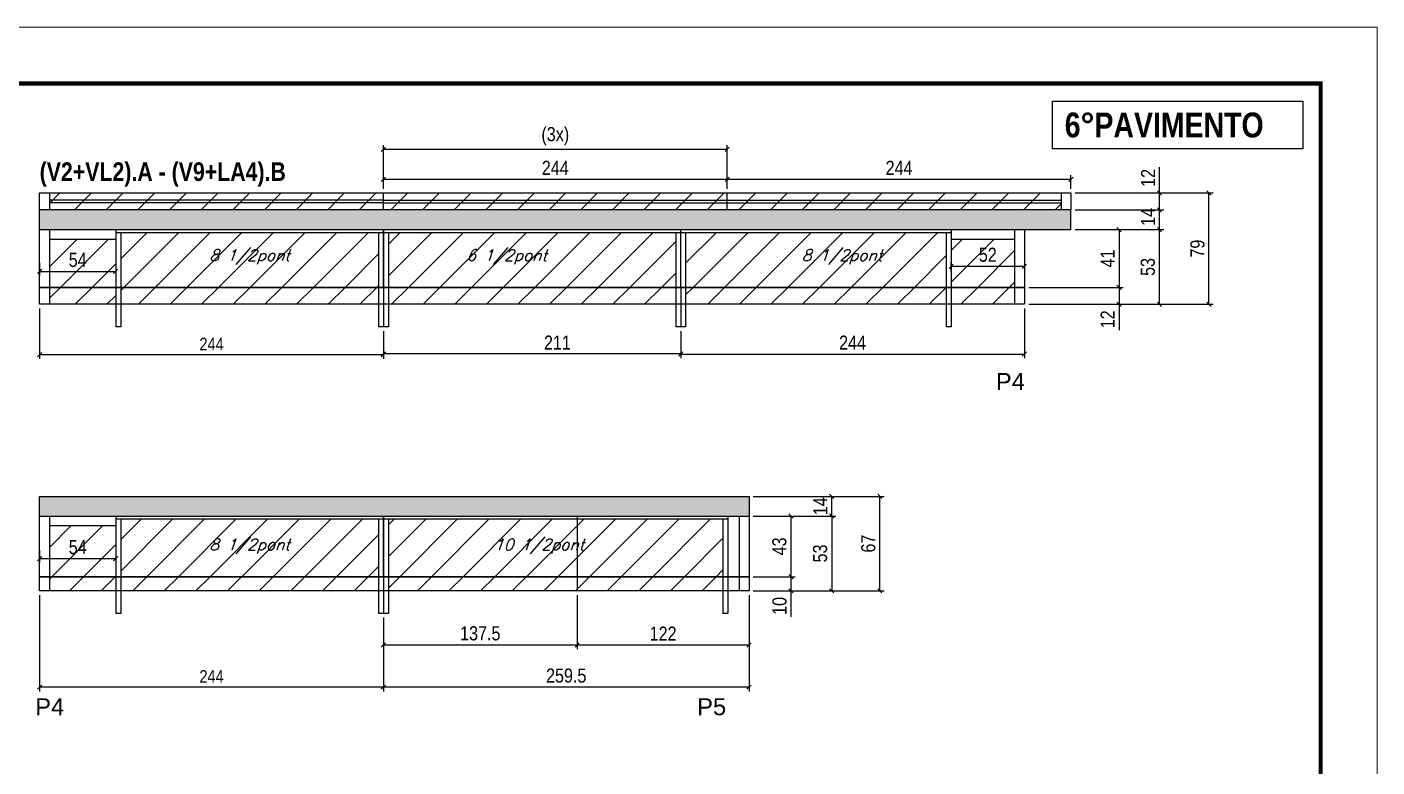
# Model space of a CAD drawing. Extents: x 3330 to 22105, y 1197 to 30204.
# Drawn here: x 14971 to 15930, y 23545 to 24070 of the extents above; entities that cross this region are included whole.
import ezdxf

# ---------------------------------------------------------------- set-up
doc = ezdxf.new("R2010")
doc.units = 0
doc.linetypes.add('DASHED', pattern=[0.75, 0.5, -0.25])
for name, color, linetype in [('5', 5, 'Continuous'), ('COTA', 241, 'Continuous'), ('NOMENCLATURA', 7, 'Continuous'), ('Painéis', 200, 'Continuous'), ('SARR_2.2x7', 40, 'Continuous'), ('SARR_3.5x7', 81, 'Continuous'), ('SARR_EDITAR', 141, 'Continuous'), ('texto', 7, 'Continuous')]:
    doc.layers.add(name, color=color, linetype=linetype)
for name, color, linetype, lineweight in [('Folhas', 255, 'Continuous', 9), ('Hachura', 251, 'Continuous', 9), ('SARRAFO DE PRESSAO', 251, 'DASHED', 9)]:
    doc.layers.add(name, color=color, linetype=linetype, lineweight=lineweight)
doc.styles.add('COTA TECNICA', font='techl___.ttf', dxfattribs={"height": 10})
doc.styles.add('COTA TECNICA-50', font='techl___.ttf', dxfattribs={"height": 9})
doc.styles.add('Romans', font='romans.shx')
doc.styles.get("Standard").update_dxf_attribs({"font": 'arial.ttf'})
doc.styles.add('TECNICA', font='techb___.ttf', dxfattribs={"height": 10})
doc.dimstyles.new('COTA PAINEL-50', dxfattribs={"dimtxt": 9, "dimasz": 3, "dimexe": 3, "dimexo": 3, "dimgap": 3, "dimtad": 1, "dimdec": 1, "dimzin": 12, "dimdsep": 46, "dimtxsty": 'COTA TECNICA-50', "dimblk1": 'OBLIQUE', "dimblk2": 'OBLIQUE', "dimsah": 1, "dimcen": 0.9, "dimclrd": 4, "dimclre": 4, "dimclrt": 240, "dimadec": 1, "dimazin": 3, "dimtfac": 1, "dimtdec": 1, "dimtmove": 0, "dimatfit": 3, "dimfxl": 1, "dimtolj": 1, "dimtzin": 12, "dimarcsym": 0})
doc.dimstyles.new('PAINEL', dxfattribs={"dimtxt": 10, "dimasz": 3, "dimexe": 3, "dimexo": 3, "dimgap": 3, "dimtad": 1, "dimdec": 1, "dimzin": 12, "dimdsep": 46, "dimtxsty": 'COTA TECNICA', "dimblk1": 'OBLIQUE', "dimblk2": 'OBLIQUE', "dimsah": 1, "dimcen": 0.9, "dimclrd": 4, "dimclre": 4, "dimclrt": 240, "dimadec": 1, "dimazin": 3, "dimtfac": 1, "dimtdec": 1, "dimtmove": 0, "dimatfit": 3, "dimfxl": 1, "dimtolj": 1, "dimtzin": 12, "dimarcsym": 0})

# ---------------------------------------------------------------- blocks, each defined once
blk = doc.blocks.new('9999999999')
at = {"layer": 'Folhas'}
blk.add_lwpolyline([(98138.98, 34190.21), (99623.98, 34190.21), (99623.98, 35240.21), (98138.98, 35240.21)], close=True, dxfattribs=at)
at = {"layer": 'Folhas', "color": 30, "const_width": 3}
blk.add_lwpolyline([(98213.98, 34230.21), (99583.98, 34230.21), (99583.98, 35200.21), (98213.98, 35200.21)], close=True, dxfattribs=at)
blk = doc.blocks.new('_Oblique')
at = {"color": 0, "linetype": 'ByBlock', "lineweight": -2}
blk.add_line((-0.5, -0.5), (0.5, 0.5), dxfattribs=at)
blk = doc.blocks.new('*D2230')
at = {"layer": 'COTA', "color": 4, "linetype": 'ByBlock', "lineweight": -2, "transparency": 16777216}
for p, q in [((14980.31, 23870.5), (14980.31, 23834.73)), ((15224.31, 23854.5), (15224.31, 23834.73)), ((15224.31, 23837.73), (14980.31, 23837.73))]:
    blk.add_line(p, q, dxfattribs=at)
at = {"layer": 'Defpoints', "color": 0, "linetype": 'ByBlock', "transparency": 16777216}
for p in [(14980.31, 23873.5), (15224.31, 23857.5), (14980.31, 23837.73)]:
    blk.add_point(p, dxfattribs=at)
at = {"layer": 'COTA', "color": 4, "linetype": 'ByBlock', "lineweight": -2, "transparency": 16777216, "xscale": 3, "yscale": 3, "zscale": 3, "rotation": 180}
blk.add_blockref('_Oblique', (14980.31, 23837.73), dxfattribs=at)
at = {"layer": 'COTA', "color": 4, "linetype": 'ByBlock', "lineweight": -2, "transparency": 16777216, "xscale": 3, "yscale": 3, "zscale": 3}
blk.add_blockref('_Oblique', (15224.31, 23837.73), dxfattribs=at)
at = {"layer": 'COTA', "color": 240, "linetype": 'ByBlock', "transparency": 16777216, "insert": (15102.31, 23845.29), "char_height": 9, "attachment_point": 5, "style": 'COTA TECNICA-50'}
blk.add_mtext('\\A1;244', dxfattribs=at)
blk = doc.blocks.new('*D2231')
at = {"layer": 'COTA', "color": 4, "linetype": 'ByBlock', "lineweight": -2, "transparency": 16777216}
for p, q in [((15224.31, 23854.5), (15224.31, 23835.27)), ((15435.31, 23854.5), (15435.31, 23835.27)), ((15435.31, 23838.27), (15224.31, 23838.27))]:
    blk.add_line(p, q, dxfattribs=at)
at = {"layer": 'Defpoints', "color": 0, "linetype": 'ByBlock', "transparency": 16777216}
for p in [(15224.31, 23857.5), (15435.31, 23857.5), (15224.31, 23838.27)]:
    blk.add_point(p, dxfattribs=at)
at = {"layer": 'COTA', "color": 4, "linetype": 'ByBlock', "lineweight": -2, "transparency": 16777216, "xscale": 3, "yscale": 3, "zscale": 3, "rotation": 180}
blk.add_blockref('_Oblique', (15224.31, 23838.27), dxfattribs=at)
at = {"layer": 'COTA', "color": 4, "linetype": 'ByBlock', "lineweight": -2, "transparency": 16777216, "xscale": 3, "yscale": 3, "zscale": 3}
blk.add_blockref('_Oblique', (15435.31, 23838.27), dxfattribs=at)
at = {"layer": 'COTA', "color": 240, "linetype": 'ByBlock', "transparency": 16777216, "insert": (15347.81, 23846.33), "char_height": 10, "attachment_point": 5, "style": 'COTA TECNICA'}
blk.add_mtext('\\A1;211', dxfattribs=at)
blk = doc.blocks.new('*D2232')
at = {"layer": 'COTA', "color": 4, "linetype": 'ByBlock', "lineweight": -2, "transparency": 16777216}
for p, q in [((15679.31, 23870.5), (15679.31, 23835.24)), ((15435.31, 23854.5), (15435.31, 23835.24)), ((15435.31, 23838.24), (15679.31, 23838.24))]:
    blk.add_line(p, q, dxfattribs=at)
at = {"layer": 'Defpoints', "color": 0, "linetype": 'ByBlock', "transparency": 16777216}
for p in [(15679.31, 23873.5), (15435.31, 23857.5), (15679.31, 23838.24)]:
    blk.add_point(p, dxfattribs=at)
at = {"layer": 'COTA', "color": 4, "linetype": 'ByBlock', "lineweight": -2, "transparency": 16777216, "xscale": 3, "yscale": 3, "zscale": 3, "rotation": 180}
blk.add_blockref('_Oblique', (15435.31, 23838.24), dxfattribs=at)
at = {"layer": 'COTA', "color": 4, "linetype": 'ByBlock', "lineweight": -2, "transparency": 16777216, "xscale": 3, "yscale": 3, "zscale": 3}
blk.add_blockref('_Oblique', (15679.31, 23838.24), dxfattribs=at)
at = {"layer": 'COTA', "color": 240, "linetype": 'ByBlock', "transparency": 16777216, "insert": (15557.31, 23846.31), "char_height": 10, "attachment_point": 5, "style": 'COTA TECNICA'}
blk.add_mtext('\\A1;244', dxfattribs=at)
blk = doc.blocks.new('*D2233')
at = {"layer": 'COTA', "color": 4, "lineweight": -2, "transparency": 16777216}
for p, q in [((15627.31, 23897), (15627.31, 23903.51)), ((15627.31, 23900.51), (15679.31, 23900.51)), ((15679.31, 23904), (15679.31, 23897.51))]:
    blk.add_line(p, q, dxfattribs=at)
at = {"layer": 'Defpoints', "color": 0, "transparency": 16777216}
for p in [(15679.31, 23907), (15679.31, 23900.51), (15627.31, 23894)]:
    blk.add_point(p, dxfattribs=at)
at = {"layer": 'COTA', "color": 4, "lineweight": -2, "transparency": 16777216, "xscale": 3, "yscale": 3, "zscale": 3, "rotation": 180}
blk.add_blockref('_Oblique', (15627.31, 23900.51), dxfattribs=at)
at = {"layer": 'COTA', "color": 4, "lineweight": -2, "transparency": 16777216, "xscale": 3, "yscale": 3, "zscale": 3}
blk.add_blockref('_Oblique', (15679.31, 23900.51), dxfattribs=at)
at = {"layer": 'COTA', "color": 240, "transparency": 16777216, "insert": (15653.31, 23908.62), "char_height": 10, "attachment_point": 5, "style": 'COTA TECNICA'}
blk.add_mtext('\\A1;52', dxfattribs=at)
blk = doc.blocks.new('*D2234')
at = {"layer": 'COTA', "color": 4, "linetype": 'ByBlock', "lineweight": -2, "transparency": 16777216}
for p, q in [((14980.31, 23667.24), (14980.31, 23598.9)), ((15224.31, 23651.24), (15224.31, 23598.9)), ((15224.31, 23601.9), (14980.31, 23601.9))]:
    blk.add_line(p, q, dxfattribs=at)
at = {"layer": 'Defpoints', "color": 0, "linetype": 'ByBlock', "transparency": 16777216}
for p in [(14980.31, 23670.24), (15224.31, 23654.24), (14980.31, 23601.9)]:
    blk.add_point(p, dxfattribs=at)
at = {"layer": 'COTA', "color": 4, "linetype": 'ByBlock', "lineweight": -2, "transparency": 16777216, "xscale": 3, "yscale": 3, "zscale": 3, "rotation": 180}
blk.add_blockref('_Oblique', (14980.31, 23601.9), dxfattribs=at)
at = {"layer": 'COTA', "color": 4, "linetype": 'ByBlock', "lineweight": -2, "transparency": 16777216, "xscale": 3, "yscale": 3, "zscale": 3}
blk.add_blockref('_Oblique', (15224.31, 23601.9), dxfattribs=at)
at = {"layer": 'COTA', "color": 240, "linetype": 'ByBlock', "transparency": 16777216, "insert": (15102.31, 23609.47), "char_height": 9, "attachment_point": 5, "style": 'COTA TECNICA-50'}
blk.add_mtext('\\A1;244', dxfattribs=at)
blk = doc.blocks.new('*D2235')
at = {"layer": 'COTA', "color": 4, "linetype": 'ByBlock', "lineweight": -2, "transparency": 16777216}
for p, q in [((15483.81, 23667.24), (15483.81, 23598.9)), ((15224.31, 23651.24), (15224.31, 23598.9)), ((15483.81, 23601.9), (15224.31, 23601.9))]:
    blk.add_line(p, q, dxfattribs=at)
at = {"layer": 'Defpoints', "color": 0, "linetype": 'ByBlock', "transparency": 16777216}
for p in [(15483.81, 23670.24), (15224.31, 23654.24), (15224.31, 23601.9)]:
    blk.add_point(p, dxfattribs=at)
at = {"layer": 'COTA', "color": 4, "linetype": 'ByBlock', "lineweight": -2, "transparency": 16777216, "xscale": 3, "yscale": 3, "zscale": 3, "rotation": 180}
blk.add_blockref('_Oblique', (15224.31, 23601.9), dxfattribs=at)
at = {"layer": 'COTA', "color": 4, "linetype": 'ByBlock', "lineweight": -2, "transparency": 16777216, "xscale": 3, "yscale": 3, "zscale": 3}
blk.add_blockref('_Oblique', (15483.81, 23601.9), dxfattribs=at)
at = {"layer": 'COTA', "color": 240, "linetype": 'ByBlock', "transparency": 16777216, "insert": (15354.06, 23610.04), "char_height": 10, "attachment_point": 5, "style": 'COTA TECNICA'}
blk.add_mtext('\\A1;259.5', dxfattribs=at)
blk = doc.blocks.new('*D2236')
at = {"layer": 'COTA', "color": 4, "lineweight": -2, "transparency": 16777216}
for p, q in [((14980.31, 23698.74), (14980.31, 23690.1)), ((15034.31, 23698.74), (15034.31, 23690.1)), ((14980.31, 23693.1), (15034.31, 23693.1))]:
    blk.add_line(p, q, dxfattribs=at)
at = {"layer": 'Defpoints', "color": 0, "transparency": 16777216}
for p in [(14980.31, 23701.74), (15034.31, 23701.74), (15034.31, 23693.1)]:
    blk.add_point(p, dxfattribs=at)
at = {"layer": 'COTA', "color": 4, "lineweight": -2, "transparency": 16777216, "xscale": 3, "yscale": 3, "zscale": 3, "rotation": 180}
blk.add_blockref('_Oblique', (14980.31, 23693.1), dxfattribs=at)
at = {"layer": 'COTA', "color": 4, "lineweight": -2, "transparency": 16777216, "xscale": 3, "yscale": 3, "zscale": 3}
blk.add_blockref('_Oblique', (15034.31, 23693.1), dxfattribs=at)
at = {"layer": 'COTA', "color": 240, "transparency": 16777216, "insert": (15007.31, 23701.21), "char_height": 10, "attachment_point": 5, "style": 'COTA TECNICA'}
blk.add_mtext('\\A1;54', dxfattribs=at)
blk = doc.blocks.new('*D2237')
at = {"layer": 'COTA', "color": 4, "lineweight": -2, "transparency": 16777216}
for p, q in [((15361.81, 23667.24), (15361.81, 23628.8)), ((15224.31, 23651.24), (15224.31, 23628.8)), ((15224.31, 23631.8), (15361.81, 23631.8))]:
    blk.add_line(p, q, dxfattribs=at)
at = {"layer": 'Defpoints', "color": 0, "transparency": 16777216}
for p in [(15361.81, 23670.24), (15224.31, 23654.24), (15361.81, 23631.8)]:
    blk.add_point(p, dxfattribs=at)
at = {"layer": 'COTA', "color": 4, "lineweight": -2, "transparency": 16777216, "xscale": 3, "yscale": 3, "zscale": 3, "rotation": 180}
blk.add_blockref('_Oblique', (15224.31, 23631.8), dxfattribs=at)
at = {"layer": 'COTA', "color": 4, "lineweight": -2, "transparency": 16777216, "xscale": 3, "yscale": 3, "zscale": 3}
blk.add_blockref('_Oblique', (15361.81, 23631.8), dxfattribs=at)
at = {"layer": 'COTA', "color": 240, "transparency": 16777216, "insert": (15293.06, 23640.02), "char_height": 10, "attachment_point": 5, "style": 'COTA TECNICA'}
blk.add_mtext('\\A1;137.5', dxfattribs=at)
blk = doc.blocks.new('*D2238')
at = {"layer": 'COTA', "color": 4, "lineweight": -2, "transparency": 16777216}
for p, q in [((15483.81, 23667.24), (15483.81, 23628.8)), ((15361.81, 23651.24), (15361.81, 23628.8)), ((15361.81, 23631.8), (15483.81, 23631.8))]:
    blk.add_line(p, q, dxfattribs=at)
at = {"layer": 'Defpoints', "color": 0, "transparency": 16777216}
for p in [(15483.81, 23670.24), (15361.81, 23654.24), (15483.81, 23631.8)]:
    blk.add_point(p, dxfattribs=at)
at = {"layer": 'COTA', "color": 4, "lineweight": -2, "transparency": 16777216, "xscale": 3, "yscale": 3, "zscale": 3, "rotation": 180}
blk.add_blockref('_Oblique', (15361.81, 23631.8), dxfattribs=at)
at = {"layer": 'COTA', "color": 4, "lineweight": -2, "transparency": 16777216, "xscale": 3, "yscale": 3, "zscale": 3}
blk.add_blockref('_Oblique', (15483.81, 23631.8), dxfattribs=at)
at = {"layer": 'COTA', "color": 240, "transparency": 16777216, "insert": (15422.81, 23639.86), "char_height": 10, "attachment_point": 5, "style": 'COTA TECNICA'}
blk.add_mtext('\\A1;122', dxfattribs=at)
blk = doc.blocks.new('*D2247')
at = {"layer": 'COTA', "color": 4, "lineweight": -2, "transparency": 16777216}
for p, q in [((14980.31, 23903), (14980.31, 23893.88)), ((15034.31, 23903), (15034.31, 23893.88)), ((14980.31, 23896.88), (15034.31, 23896.88))]:
    blk.add_line(p, q, dxfattribs=at)
at = {"layer": 'Defpoints', "color": 0, "transparency": 16777216}
for p in [(14980.31, 23906), (15034.31, 23906), (15034.31, 23896.88)]:
    blk.add_point(p, dxfattribs=at)
at = {"layer": 'COTA', "color": 4, "lineweight": -2, "transparency": 16777216, "xscale": 3, "yscale": 3, "zscale": 3, "rotation": 180}
blk.add_blockref('_Oblique', (14980.31, 23896.88), dxfattribs=at)
at = {"layer": 'COTA', "color": 4, "lineweight": -2, "transparency": 16777216, "xscale": 3, "yscale": 3, "zscale": 3}
blk.add_blockref('_Oblique', (15034.31, 23896.88), dxfattribs=at)
at = {"layer": 'COTA', "color": 240, "transparency": 16777216, "insert": (15007.31, 23904.99), "char_height": 10, "attachment_point": 5, "style": 'COTA TECNICA'}
blk.add_mtext('\\A1;54', dxfattribs=at)
blk = doc.blocks.new('*D2239')
at = {"layer": 'COTA', "color": 4, "linetype": 'ByBlock', "lineweight": -2, "transparency": 16777216}
for p, q in [((15715.31, 23940.5), (15778.14, 23940.5)), ((15775.14, 23926.5), (15775.14, 23940.5)), ((15715.31, 23926.5), (15778.14, 23926.5))]:
    blk.add_line(p, q, dxfattribs=at)
at = {"layer": 'Defpoints', "color": 0, "linetype": 'ByBlock', "transparency": 16777216}
for p in [(15712.31, 23940.5), (15775.14, 23940.5), (15712.31, 23926.5)]:
    blk.add_point(p, dxfattribs=at)
at = {"layer": 'COTA', "color": 4, "linetype": 'ByBlock', "lineweight": -2, "transparency": 16777216, "xscale": 3, "yscale": 3, "zscale": 3}
for p, rotation in [((15775.14, 23940.5), 90), ((15775.14, 23926.5), 270)]:
    blk.add_blockref('_Oblique', p, dxfattribs=dict(at, rotation=rotation))
at = {"layer": 'COTA', "color": 240, "linetype": 'ByBlock', "transparency": 16777216, "insert": (15767.06, 23935.5), "char_height": 10, "attachment_point": 5, "rotation": 90, "style": 'COTA TECNICA'}
blk.add_mtext('\\A1;14', dxfattribs=at)
blk = doc.blocks.new('*D2240')
at = {"layer": 'COTA', "color": 4, "linetype": 'ByBlock', "lineweight": -2, "transparency": 16777216}
for p, q in [((15715.31, 23926.5), (15749.43, 23926.5)), ((15746.43, 23926.5), (15746.43, 23885.5)), ((15682.31, 23885.5), (15749.43, 23885.5))]:
    blk.add_line(p, q, dxfattribs=at)
at = {"layer": 'Defpoints', "color": 0, "linetype": 'ByBlock', "transparency": 16777216}
for p in [(15712.31, 23926.5), (15679.31, 23885.5), (15746.43, 23885.5)]:
    blk.add_point(p, dxfattribs=at)
at = {"layer": 'COTA', "color": 4, "linetype": 'ByBlock', "lineweight": -2, "transparency": 16777216, "xscale": 3, "yscale": 3, "zscale": 3}
for p, rotation in [((15746.43, 23926.5), 90), ((15746.43, 23885.5), 270)]:
    blk.add_blockref('_Oblique', p, dxfattribs=dict(at, rotation=rotation))
at = {"layer": 'COTA', "color": 240, "linetype": 'ByBlock', "transparency": 16777216, "insert": (15738.36, 23906), "char_height": 10, "attachment_point": 5, "rotation": 90, "style": 'COTA TECNICA'}
blk.add_mtext('\\A1;41', dxfattribs=at)
blk = doc.blocks.new('*D2241')
at = {"layer": 'COTA', "color": 4, "linetype": 'ByBlock', "lineweight": -2, "transparency": 16777216}
for p, q in [((15486.81, 23737.24), (15545.53, 23737.24)), ((15542.53, 23723.24), (15542.53, 23737.24)), ((15486.81, 23723.24), (15545.53, 23723.24))]:
    blk.add_line(p, q, dxfattribs=at)
at = {"layer": 'Defpoints', "color": 0, "linetype": 'ByBlock', "transparency": 16777216}
for p in [(15483.81, 23737.24), (15542.53, 23737.24), (15483.81, 23723.24)]:
    blk.add_point(p, dxfattribs=at)
at = {"layer": 'COTA', "color": 4, "linetype": 'ByBlock', "lineweight": -2, "transparency": 16777216, "xscale": 3, "yscale": 3, "zscale": 3}
for p, rotation in [((15542.53, 23737.24), 90), ((15542.53, 23723.24), 270)]:
    blk.add_blockref('_Oblique', p, dxfattribs=dict(at, rotation=rotation))
at = {"layer": 'COTA', "color": 240, "linetype": 'ByBlock', "transparency": 16777216, "insert": (15534.46, 23730.24), "char_height": 10, "attachment_point": 5, "rotation": 90, "style": 'COTA TECNICA'}
blk.add_mtext('\\A1;14', dxfattribs=at)
blk = doc.blocks.new('*D2242')
at = {"layer": 'COTA', "color": 4, "linetype": 'ByBlock', "lineweight": -2, "transparency": 16777216}
for p, q in [((15486.81, 23723.24), (15545.53, 23723.24)), ((15542.53, 23723.24), (15542.53, 23670.24)), ((15486.81, 23670.24), (15545.53, 23670.24))]:
    blk.add_line(p, q, dxfattribs=at)
at = {"layer": 'Defpoints', "color": 0, "linetype": 'ByBlock', "transparency": 16777216}
for p in [(15483.81, 23723.24), (15483.81, 23670.24), (15542.53, 23670.24)]:
    blk.add_point(p, dxfattribs=at)
at = {"layer": 'COTA', "color": 4, "linetype": 'ByBlock', "lineweight": -2, "transparency": 16777216, "xscale": 3, "yscale": 3, "zscale": 3}
for p, rotation in [((15542.53, 23723.24), 90), ((15542.53, 23670.24), 270)]:
    blk.add_blockref('_Oblique', p, dxfattribs=dict(at, rotation=rotation))
at = {"layer": 'COTA', "color": 240, "linetype": 'ByBlock', "transparency": 16777216, "insert": (15534.31, 23696.74), "char_height": 10, "attachment_point": 5, "rotation": 90, "style": 'COTA TECNICA'}
blk.add_mtext('\\A1;53', dxfattribs=at)
blk = doc.blocks.new('*D2243')
at = {"layer": 'COTA', "color": 4, "lineweight": -2, "transparency": 16777216}
for p, q in [((15486.81, 23737.24), (15579.63, 23737.24)), ((15576.63, 23670.24), (15576.63, 23737.24)), ((15486.81, 23670.24), (15579.63, 23670.24))]:
    blk.add_line(p, q, dxfattribs=at)
at = {"layer": 'Defpoints', "color": 0, "transparency": 16777216}
for p in [(15483.81, 23737.24), (15576.63, 23737.24), (15483.81, 23670.24)]:
    blk.add_point(p, dxfattribs=at)
at = {"layer": 'COTA', "color": 4, "lineweight": -2, "transparency": 16777216, "xscale": 3, "yscale": 3, "zscale": 3}
for p, rotation in [((15576.63, 23737.24), 90), ((15576.63, 23670.24), 270)]:
    blk.add_blockref('_Oblique', p, dxfattribs=dict(at, rotation=rotation))
at = {"layer": 'COTA', "color": 240, "transparency": 16777216, "insert": (15568.53, 23703.74), "char_height": 10, "attachment_point": 5, "rotation": 90, "style": 'COTA TECNICA'}
blk.add_mtext('\\A1;67', dxfattribs=at)
blk = doc.blocks.new('*D2244')
at = {"layer": 'COTA', "color": 4, "lineweight": -2, "transparency": 16777216}
for p, q in [((15715.31, 23926.5), (15778.14, 23926.5)), ((15775.14, 23873.5), (15775.14, 23926.5)), ((15682.31, 23873.5), (15778.14, 23873.5))]:
    blk.add_line(p, q, dxfattribs=at)
at = {"layer": 'Defpoints', "color": 0, "transparency": 16777216}
for p in [(15712.31, 23926.5), (15775.14, 23926.5), (15679.31, 23873.5)]:
    blk.add_point(p, dxfattribs=at)
at = {"layer": 'COTA', "color": 4, "lineweight": -2, "transparency": 16777216, "xscale": 3, "yscale": 3, "zscale": 3}
for p, rotation in [((15775.14, 23926.5), 90), ((15775.14, 23873.5), 270)]:
    blk.add_blockref('_Oblique', p, dxfattribs=dict(at, rotation=rotation))
at = {"layer": 'COTA', "color": 240, "transparency": 16777216, "insert": (15766.92, 23900), "char_height": 10, "attachment_point": 5, "rotation": 90, "style": 'COTA TECNICA'}
blk.add_mtext('\\A1;53', dxfattribs=at)
blk = doc.blocks.new('*D2248')
at = {"layer": 'COTA', "color": 4, "lineweight": -2, "transparency": 16777216}
for p, q in [((15486.81, 23723.24), (15516.6, 23723.24)), ((15513.6, 23723.24), (15513.6, 23680.24)), ((15486.81, 23680.24), (15516.6, 23680.24))]:
    blk.add_line(p, q, dxfattribs=at)
at = {"layer": 'Defpoints', "color": 0, "transparency": 16777216}
for p in [(15483.81, 23723.24), (15483.81, 23680.24), (15513.6, 23680.24)]:
    blk.add_point(p, dxfattribs=at)
at = {"layer": 'COTA', "color": 4, "lineweight": -2, "transparency": 16777216, "xscale": 3, "yscale": 3, "zscale": 3}
for p, rotation in [((15513.6, 23723.24), 90), ((15513.6, 23680.24), 270)]:
    blk.add_blockref('_Oblique', p, dxfattribs=dict(at, rotation=rotation))
at = {"layer": 'COTA', "color": 240, "transparency": 16777216, "insert": (15505.38, 23701.74), "char_height": 10, "attachment_point": 5, "rotation": 90, "style": 'COTA TECNICA'}
blk.add_mtext('\\A1;43', dxfattribs=at)
blk = doc.blocks.new('*D2249')
at = {"layer": 'COTA', "color": 4, "lineweight": -2, "transparency": 16777216}
for p, q in [((15486.81, 23680.24), (15516.6, 23680.24)), ((15513.6, 23680.24), (15513.6, 23670.24)), ((15486.81, 23670.24), (15516.6, 23670.24)), ((15513.6, 23670.24), (15513.6, 23651.81))]:
    blk.add_line(p, q, dxfattribs=at)
at = {"layer": 'Defpoints', "color": 0, "transparency": 16777216}
for p in [(15483.81, 23680.24), (15483.81, 23670.24), (15513.6, 23670.24)]:
    blk.add_point(p, dxfattribs=at)
at = {"layer": 'COTA', "color": 4, "lineweight": -2, "transparency": 16777216, "xscale": 3, "yscale": 3, "zscale": 3}
for p, rotation in [((15513.6, 23680.24), 90), ((15513.6, 23670.24), 270)]:
    blk.add_blockref('_Oblique', p, dxfattribs=dict(at, rotation=rotation))
at = {"layer": 'COTA', "color": 240, "transparency": 16777216, "insert": (15505.5, 23659.52), "char_height": 10, "attachment_point": 5, "rotation": 90, "style": 'COTA TECNICA'}
blk.add_mtext('\\A1;10', dxfattribs=at)
blk = doc.blocks.new('*D2250')
at = {"layer": 'COTA', "color": 4, "lineweight": -2, "transparency": 16777216}
for p, q in [((15682.31, 23885.5), (15749.43, 23885.5)), ((15746.43, 23885.5), (15746.43, 23873.5)), ((15682.31, 23873.5), (15749.43, 23873.5)), ((15746.43, 23873.5), (15746.43, 23855.19))]:
    blk.add_line(p, q, dxfattribs=at)
at = {"layer": 'Defpoints', "color": 0, "transparency": 16777216}
for p in [(15679.31, 23885.5), (15679.31, 23873.5), (15746.43, 23873.5)]:
    blk.add_point(p, dxfattribs=at)
at = {"layer": 'COTA', "color": 4, "lineweight": -2, "transparency": 16777216, "xscale": 3, "yscale": 3, "zscale": 3}
for p, rotation in [((15746.43, 23885.5), 90), ((15746.43, 23873.5), 270)]:
    blk.add_blockref('_Oblique', p, dxfattribs=dict(at, rotation=rotation))
at = {"layer": 'COTA', "color": 240, "transparency": 16777216, "insert": (15738.37, 23862.84), "char_height": 10, "attachment_point": 5, "rotation": 90, "style": 'COTA TECNICA'}
blk.add_mtext('\\A1;12', dxfattribs=at)
blk = doc.blocks.new('*D2252')
at = {"layer": 'COTA', "color": 4, "lineweight": -2, "transparency": 16777216}
for p, q in [((15224.31, 23955.5), (15224.31, 23965.25)), ((15224.31, 23962.25), (15468.31, 23962.25)), ((15468.31, 23955.5), (15468.31, 23965.25))]:
    blk.add_line(p, q, dxfattribs=at)
at = {"layer": 'Defpoints', "color": 0, "transparency": 16777216}
for p in [(15468.31, 23962.25), (15224.31, 23952.5), (15468.31, 23952.5)]:
    blk.add_point(p, dxfattribs=at)
at = {"layer": 'COTA', "color": 4, "lineweight": -2, "transparency": 16777216, "xscale": 3, "yscale": 3, "zscale": 3, "rotation": 180}
blk.add_blockref('_Oblique', (15224.31, 23962.25), dxfattribs=at)
at = {"layer": 'COTA', "color": 4, "lineweight": -2, "transparency": 16777216, "xscale": 3, "yscale": 3, "zscale": 3}
blk.add_blockref('_Oblique', (15468.31, 23962.25), dxfattribs=at)
at = {"layer": 'COTA', "color": 240, "transparency": 16777216, "insert": (15346.31, 23970.33), "char_height": 10, "attachment_point": 5, "style": 'COTA TECNICA'}
blk.add_mtext('\\A1;244', dxfattribs=at)
blk = doc.blocks.new('*D2253')
at = {"layer": 'COTA', "color": 4, "lineweight": -2, "transparency": 16777216}
for p, q in [((15468.31, 23955.5), (15468.31, 23965.25)), ((15468.31, 23962.25), (15712.31, 23962.25)), ((15712.31, 23955.5), (15712.31, 23965.25))]:
    blk.add_line(p, q, dxfattribs=at)
at = {"layer": 'Defpoints', "color": 0, "transparency": 16777216}
for p in [(15712.31, 23962.25), (15468.31, 23952.5), (15712.31, 23952.5)]:
    blk.add_point(p, dxfattribs=at)
at = {"layer": 'COTA', "color": 4, "lineweight": -2, "transparency": 16777216, "xscale": 3, "yscale": 3, "zscale": 3, "rotation": 180}
blk.add_blockref('_Oblique', (15468.31, 23962.25), dxfattribs=at)
at = {"layer": 'COTA', "color": 4, "lineweight": -2, "transparency": 16777216, "xscale": 3, "yscale": 3, "zscale": 3}
blk.add_blockref('_Oblique', (15712.31, 23962.25), dxfattribs=at)
at = {"layer": 'COTA', "color": 240, "transparency": 16777216, "insert": (15590.31, 23970.33), "char_height": 10, "attachment_point": 5, "style": 'COTA TECNICA'}
blk.add_mtext('\\A1;244', dxfattribs=at)
blk = doc.blocks.new('*D2246')
at = {"layer": 'COTA', "color": 4, "lineweight": -2, "transparency": 16777216}
for p, q in [((15224.31, 23955.5), (15224.31, 23986.52)), ((15468.31, 23955.5), (15468.31, 23986.52)), ((15224.31, 23983.52), (15468.31, 23983.52))]:
    blk.add_line(p, q, dxfattribs=at)
at = {"layer": 'Defpoints', "color": 0, "transparency": 16777216}
for p in [(15468.31, 23983.52), (15224.31, 23952.5), (15468.31, 23952.5)]:
    blk.add_point(p, dxfattribs=at)
at = {"layer": 'COTA', "color": 4, "lineweight": -2, "transparency": 16777216, "xscale": 3, "yscale": 3, "zscale": 3, "rotation": 180}
blk.add_blockref('_Oblique', (15224.31, 23983.52), dxfattribs=at)
at = {"layer": 'COTA', "color": 4, "lineweight": -2, "transparency": 16777216, "xscale": 3, "yscale": 3, "zscale": 3}
blk.add_blockref('_Oblique', (15468.31, 23983.52), dxfattribs=at)
at = {"layer": 'COTA', "color": 240, "transparency": 16777216, "insert": (15346.31, 23992.74), "char_height": 10, "attachment_point": 5, "style": 'COTA TECNICA'}
blk.add_mtext('\\A1;(3x)', dxfattribs=at)
blk = doc.blocks.new('*D2251')
at = {"layer": 'COTA', "color": 4, "lineweight": -2, "transparency": 16777216}
for p, q in [((15775.14, 23952.5), (15775.14, 23970.81)), ((15715.31, 23952.5), (15778.14, 23952.5)), ((15775.14, 23940.5), (15775.14, 23952.5)), ((15715.31, 23940.5), (15778.14, 23940.5))]:
    blk.add_line(p, q, dxfattribs=at)
at = {"layer": 'Defpoints', "color": 0, "transparency": 16777216}
for p in [(15712.31, 23952.5), (15775.14, 23952.5), (15712.31, 23940.5)]:
    blk.add_point(p, dxfattribs=at)
at = {"layer": 'COTA', "color": 4, "lineweight": -2, "transparency": 16777216, "xscale": 3, "yscale": 3, "zscale": 3}
for p, rotation in [((15775.14, 23952.5), 90), ((15775.14, 23940.5), 270)]:
    blk.add_blockref('_Oblique', p, dxfattribs=dict(at, rotation=rotation))
at = {"layer": 'COTA', "color": 240, "transparency": 16777216, "insert": (15767.08, 23963.16), "char_height": 10, "attachment_point": 5, "rotation": 90, "style": 'COTA TECNICA'}
blk.add_mtext('\\A1;12', dxfattribs=at)
blk = doc.blocks.new('*D2245')
at = {"layer": 'COTA', "color": 4, "lineweight": -2, "transparency": 16777216}
for p, q in [((15715.31, 23952.5), (15813.27, 23952.5)), ((15810.27, 23873.5), (15810.27, 23952.5)), ((15682.31, 23873.5), (15813.27, 23873.5))]:
    blk.add_line(p, q, dxfattribs=at)
at = {"layer": 'Defpoints', "color": 0, "transparency": 16777216}
for p in [(15712.31, 23952.5), (15810.27, 23952.5), (15679.31, 23873.5)]:
    blk.add_point(p, dxfattribs=at)
at = {"layer": 'COTA', "color": 4, "lineweight": -2, "transparency": 16777216, "xscale": 3, "yscale": 3, "zscale": 3}
for p, rotation in [((15810.27, 23952.5), 90), ((15810.27, 23873.5), 270)]:
    blk.add_blockref('_Oblique', p, dxfattribs=dict(at, rotation=rotation))
at = {"layer": 'COTA', "color": 240, "transparency": 16777216, "insert": (15802.17, 23913), "char_height": 10, "attachment_point": 5, "rotation": 90, "style": 'COTA TECNICA'}
blk.add_mtext('\\A1;79', dxfattribs=at)

msp = doc.modelspace()

# ---------------------------------------------------------------- hatches: boundary and pattern name
at = {"layer": 'COTA'}
h = msp.add_hatch(dxfattribs=at)
h.set_pattern_fill('AR-CONC', color=256, scale=0.03)
h.set_pattern_definition([(50, (336.274, 334.213), (5.4655401, -0.4781726), [0.5715, -6.2865]), (355, (336.274, 334.213), (-1.0573026, 5.7317054), [0.4572, -5.0292175]), (100.451445, (336.7297, 334.173), (4.4082374, 5.2535326), [0.4857003, -5.3427073]), (46.1842, (336.274, 335.737), (8.1323712, -1.2612698), [0.85725, -9.42975]), (96.635558, (336.952, 335.632), (7.122124, 7.4227837), [0.7285507, -8.0140682]), (351.18415, (336.274, 335.737), (7.122124, 7.4227837), [0.685799, -7.543792]), (21, (337.036, 335.356), (4.54843174, -3.06795595), [0.5715, -6.2865]), (326, (337.036, 335.356), (1.8540609, 5.525639), [0.4572, -5.0292]), (71.451445, (337.415, 335.1), (6.4024926, 2.4576831), [0.4857003, -5.3426981]), (37.5, (336.2742, 334.2129), (0.0926581, 2.53665117), [0, -4.96824, 0, -5.1054, 0, -5.04825]), (7.5, (336.2742, 334.2129), (2.00458988, 3.00541724), [0, -2.91084, 0, -4.85394, 0, -1.92405]), (327.5, (334.575, 334.2129), (4.06771786, -0.17186232), [0, -1.905, 0, -5.9436, 0, -7.8867]), (317.5, (333.813, 334.213), (4.44387544, 0.76279473), [0, -2.4765, 0, -3.94716, 0, -5.6007])])
h.paths.add_polyline_path([(15679.31, 23926.5), (15712.31, 23926.5), (15712.31, 23940.5), (15224.31, 23940.5), (14980.31, 23940.5), (14980.31, 23926.5), (15224.31, 23926.5)])
h = msp.add_hatch(dxfattribs=at)
h.set_pattern_fill('AR-CONC', color=256, scale=0.03)
h.set_pattern_definition([(50, (-1248.726, -829.7484), (5.4655401, -0.4781726), [0.5715, -6.2865]), (355, (-1248.726, -829.7484), (-1.0573026, 5.7317054), [0.4572, -5.0292175]), (100.451445, (-1248.2703, -829.7883), (4.4082374, 5.2535326), [0.4857003, -5.3427073]), (46.1842, (-1248.726, -828.2244), (8.1323712, -1.2612698), [0.85725, -9.42975]), (96.635558, (-1248.048, -828.3295), (7.122124, 7.4227837), [0.7285507, -8.0140682]), (351.18415, (-1248.726, -828.2244), (7.122124, 7.4227837), [0.685799, -7.543792]), (21, (-1247.964, -828.6054), (4.54843174, -3.06795595), [0.5715, -6.2865]), (326, (-1247.964, -828.6054), (1.8540609, 5.525639), [0.4572, -5.0292]), (71.451445, (-1247.585, -828.861), (6.4024926, 2.4576831), [0.4857003, -5.3426981]), (37.5, (-1248.7258, -829.7484), (0.0926581, 2.53665117), [0, -4.96824, 0, -5.1054, 0, -5.04825]), (7.5, (-1248.7258, -829.7484), (2.00458988, 3.00541724), [0, -2.91084, 0, -4.85394, 0, -1.92405]), (327.5, (-1250.425, -829.7484), (4.06771786, -0.17186232), [0, -1.905, 0, -5.9436, 0, -7.8867]), (317.5, (-1251.187, -829.7484), (4.44387544, 0.76279473), [0, -2.4765, 0, -3.94716, 0, -5.6007])])
h.paths.add_polyline_path([(15483.81, 23737.24), (14980.31, 23737.24), (14980.31, 23723.24), (15483.81, 23723.24)])
at = {"layer": 'Hachura', "linetype": 'ByBlock'}
h = msp.add_hatch(dxfattribs=at)
h.set_pattern_fill('ANSI31', color=256, scale=5)
h.paths.add_polyline_path([(15224.31, 23940.5), (15224.31, 23952.5), (14987.31, 23952.5), (14987.31, 23940.5)])
h.paths.add_polyline_path([(15468.31, 23940.5), (15468.31, 23952.5), (15224.31, 23952.5), (15224.31, 23940.5)])
h.paths.add_polyline_path([(15468.31, 23952.5), (15468.31, 23940.5), (15705.31, 23940.5), (15705.31, 23952.5)])
h = msp.add_hatch(dxfattribs=at)
h.set_pattern_fill('ANSI31', color=256, scale=5)
h.paths.add_polyline_path([(14987.31, 23919.5), (14987.31, 23885.5), (15034.31, 23885.5), (15034.31, 23919.5)])
h.paths.add_polyline_path([(15220.81, 23885.5), (15220.81, 23924.3), (15037.81, 23924.3), (15037.81, 23885.5)])
h.paths.add_polyline_path([(15431.81, 23885.5), (15431.81, 23924.3), (15227.81, 23924.3), (15227.81, 23885.5)])
h.paths.add_polyline_path([(15623.81, 23885.5), (15623.81, 23924.3), (15438.81, 23924.3), (15438.81, 23885.5)])
h.paths.add_polyline_path([(15672.31, 23885.5), (15672.31, 23919.5), (15627.31, 23919.5), (15627.31, 23885.5)])
h = msp.add_hatch(dxfattribs=at)
h.set_pattern_fill('ANSI31', color=256, scale=5)
h.set_pattern_definition([(45, (0, -86.953), (-11.22532, 11.22532), [])])
h.paths.add_polyline_path([(14987.31, 23716.24), (14987.31, 23680.24), (15034.31, 23680.24), (15034.31, 23716.24)])
h.paths.add_polyline_path([(15037.81, 23721.04), (15037.81, 23680.24), (15220.81, 23680.24), (15220.81, 23721.04)])
h.paths.add_polyline_path([(15361.81, 23680.24), (15361.81, 23721.04), (15227.81, 23721.04), (15227.81, 23680.24)])
h.paths.add_polyline_path([(15465.31, 23680.24), (15465.31, 23721.04), (15361.81, 23721.04), (15361.81, 23680.24)])

# ---------------------------------------------------------------- linework, layer by layer
at = {"layer": 'COTA', "linetype": 'ByBlock'}
for p, q in [((14980.31, 23926.5), (14980.31, 23940.5)), ((15037.81, 23857.5), (15034.31, 23857.5)), ((15227.81, 23857.5), (15220.81, 23857.5)), ((15438.81, 23857.5), (15431.81, 23857.5)), ((15627.31, 23857.5), (15623.81, 23857.5)), ((14980.31, 23723.24), (14980.31, 23737.24)), ((15037.81, 23654.24), (15034.31, 23654.24)), ((15227.81, 23654.24), (15220.81, 23654.24)), ((15468.81, 23654.24), (15465.31, 23654.24))]:
    msp.add_line(p, q, dxfattribs=at)
at = {"layer": 'COTA'}
for p, q in [((15712.31, 23926.5), (15712.31, 23940.5)), ((15679.31, 23926.5), (15712.31, 23926.5)), ((14980.31, 23737.24), (15483.81, 23737.24)), ((15483.81, 23737.24), (15483.81, 23723.24))]:
    msp.add_line(p, q, dxfattribs=at)
at = {"layer": 'Hachura', "linetype": 'Continuous'}
for p, q in [((14987.31, 23877.77), (14995.05, 23885.5)), ((15005.5, 23873.5), (15017.5, 23885.5)), ((15027.95, 23873.5), (15034.31, 23879.87)), ((15037.81, 23883.37), (15039.95, 23885.5)), ((15050.4, 23873.5), (15062.4, 23885.5)), ((15072.85, 23873.5), (15084.85, 23885.5)), ((15095.3, 23873.5), (15107.3, 23885.5)), ((15117.75, 23873.5), (15129.75, 23885.5)), ((15140.2, 23873.5), (15152.2, 23885.5)), ((15162.65, 23873.5), (15174.65, 23885.5)), ((15185.1, 23873.5), (15197.1, 23885.5)), ((15207.55, 23873.5), (15219.55, 23885.5)), ((15230, 23873.5), (15242, 23885.5)), ((15252.45, 23873.5), (15264.45, 23885.5)), ((15274.9, 23873.5), (15286.9, 23885.5)), ((15297.36, 23873.5), (15309.36, 23885.5)), ((15319.81, 23873.5), (15331.81, 23885.5)), ((15342.26, 23873.5), (15354.26, 23885.5)), ((15364.71, 23873.5), (15376.71, 23885.5)), ((15387.16, 23873.5), (15399.16, 23885.5)), ((15409.61, 23873.5), (15421.61, 23885.5)), ((15438.81, 23880.25), (15444.06, 23885.5)), ((15454.51, 23873.5), (15466.51, 23885.5)), ((15476.96, 23873.5), (15488.96, 23885.5)), ((15499.41, 23873.5), (15511.41, 23885.5)), ((15521.86, 23873.5), (15533.86, 23885.5)), ((15544.31, 23873.5), (15556.31, 23885.5)), ((15566.76, 23873.5), (15578.76, 23885.5)), ((15589.21, 23873.5), (15601.21, 23885.5)), ((15611.66, 23873.5), (15623.66, 23885.5)), ((15634.11, 23873.5), (15646.11, 23885.5)), ((15656.57, 23873.5), (15668.57, 23885.5)), ((14987.31, 23678.56), (14988.99, 23680.24)), ((15001.44, 23670.24), (15011.44, 23680.24)), ((15023.89, 23670.24), (15033.89, 23680.24)), ((15046.34, 23670.24), (15056.34, 23680.24)), ((15068.79, 23670.24), (15078.79, 23680.24)), ((15091.24, 23670.24), (15101.24, 23680.24)), ((15113.69, 23670.24), (15123.69, 23680.24)), ((15136.14, 23670.24), (15146.14, 23680.24)), ((15158.59, 23670.24), (15168.59, 23680.24)), ((15181.05, 23670.24), (15191.05, 23680.24)), ((15203.5, 23670.24), (15213.5, 23680.24)), ((15227.81, 23672.1), (15235.95, 23680.24)), ((15248.4, 23670.24), (15258.4, 23680.24)), ((15270.85, 23670.24), (15280.85, 23680.24)), ((15293.3, 23670.24), (15303.3, 23680.24)), ((15315.75, 23670.24), (15325.75, 23680.24)), ((15338.2, 23670.24), (15348.2, 23680.24)), ((15361.81, 23671.4), (15370.65, 23680.24)), ((15383.1, 23670.24), (15393.1, 23680.24)), ((15405.55, 23670.24), (15415.55, 23680.24)), ((15428, 23670.24), (15438, 23680.24)), ((15450.45, 23670.24), (15460.45, 23680.24)), ((15360.65, 23670.24), (15361.81, 23671.4))]:
    msp.add_line(p, q, dxfattribs=at)
at = {"layer": 'NOMENCLATURA'}
msp.add_lwpolyline([(15699.33, 24017.74), (15876.86, 24017.74), (15876.86, 23983.93), (15699.33, 23983.93)], close=True, dxfattribs=at)
at = {"layer": 'Painéis', "linetype": 'Continuous'}
for p, q in [((15224.31, 23940.5), (15224.31, 23952.5)), ((15468.31, 23940.5), (15468.31, 23952.5)), ((15224.31, 23885.5), (15224.31, 23926.5)), ((15435.31, 23885.5), (15435.31, 23926.5)), ((15224.31, 23885.5), (15224.31, 23857.5)), ((15435.31, 23885.5), (15435.31, 23857.5)), ((15224.31, 23680.24), (15224.31, 23723.24)), ((15361.81, 23723.24), (15361.81, 23670.24)), ((15224.31, 23680.24), (15224.31, 23654.24))]:
    msp.add_line(p, q, dxfattribs=at)
for points in [[(14980.31, 23952.5), (15712.31, 23952.5), (15712.31, 23940.5), (14980.31, 23940.5)], [(14980.31, 23926.5), (15224.31, 23926.5), (15224.31, 23885.5), (14980.31, 23885.5)], [(15224.31, 23926.5), (15679.31, 23926.5), (15679.31, 23885.5), (15224.31, 23885.5)], [(14980.31, 23885.5), (15679.31, 23885.5), (15679.31, 23873.5), (14980.31, 23873.5)], [(14980.31, 23723.24), (15224.31, 23723.24), (15224.31, 23680.24), (14980.31, 23680.24)], [(15224.31, 23723.24), (15483.81, 23723.24), (15483.81, 23680.24), (15224.31, 23680.24)], [(14980.31, 23680.24), (15483.81, 23680.24), (15483.81, 23670.24), (14980.31, 23670.24)]]:
    msp.add_lwpolyline(points, close=True, dxfattribs=at)
at = {"layer": 'SARR_2.2x7', "linetype": 'Continuous'}
for p, q in [((14987.31, 23952.5), (14987.31, 23940.5)), ((15705.31, 23952.5), (15705.31, 23940.5)), ((14987.31, 23926.5), (14987.31, 23885.5)), ((15034.31, 23919.5), (14987.31, 23919.5)), ((15224.31, 23924.3), (15034.31, 23924.3)), ((15435.31, 23924.3), (15224.31, 23924.3)), ((15627.31, 23924.3), (15435.31, 23924.3)), ((15672.31, 23919.5), (15627.31, 23919.5)), ((15672.31, 23926.5), (15672.31, 23885.5)), ((14987.31, 23885.5), (14987.31, 23873.5)), ((15672.31, 23885.5), (15672.31, 23873.5)), ((14987.31, 23723.24), (14987.31, 23680.24)), ((15224.31, 23721.04), (15034.31, 23721.04)), ((15468.81, 23721.04), (15224.31, 23721.04)), ((15476.81, 23723.24), (15476.81, 23680.24)), ((15034.31, 23716.24), (14987.31, 23716.24)), ((14987.31, 23680.24), (14987.31, 23670.24)), ((15476.81, 23680.24), (15476.81, 23670.24))]:
    msp.add_line(p, q, dxfattribs=at)
at = {"layer": 'SARR_3.5x7'}
for p, q in [((15034.31, 23926.5), (15034.31, 23857.5)), ((15037.81, 23924.3), (15037.81, 23857.5)), ((15220.81, 23924.3), (15220.81, 23857.5)), ((15227.81, 23924.3), (15227.81, 23857.5)), ((15431.81, 23924.3), (15431.81, 23857.5)), ((15438.81, 23924.3), (15438.81, 23857.5)), ((15623.81, 23924.3), (15623.81, 23857.5)), ((15627.31, 23926.5), (15627.31, 23857.5)), ((15034.31, 23723.24), (15034.31, 23654.24)), ((15037.81, 23721.04), (15037.81, 23654.24)), ((15220.81, 23721.04), (15220.81, 23654.24)), ((15227.81, 23721.04), (15227.81, 23654.24)), ((15465.31, 23721.04), (15465.31, 23654.24)), ((15468.81, 23723.24), (15468.81, 23654.24))]:
    msp.add_line(p, q, dxfattribs=at)
at = {"layer": 'SARR_EDITAR', "linetype": 'Continuous'}
for p, q in [((15224.31, 23947.5), (14987.31, 23947.5)), ((15224.31, 23947.5), (15468.31, 23947.5)), ((15468.31, 23947.5), (15705.31, 23947.5)), ((15224.31, 23945.5), (14987.31, 23945.5)), ((15224.31, 23945.5), (15468.31, 23945.5)), ((15468.31, 23945.5), (15705.31, 23945.5))]:
    msp.add_line(p, q, dxfattribs=at)

# ---------------------------------------------------------------- block references
at = {"layer": 'SARRAFO DE PRESSAO', "color": 6, "linetype": 'ByBlock'}
msp.add_blockref('9999999999', (-83694.42, -11169.96), dxfattribs=at)

# ---------------------------------------------------------------- texts
at = {"layer": '5', "linetype": 'Continuous'}
for s, p in [('P4', (15659.07, 23812.75)), ('P4', (14977.21, 23582)), ('P5', (15447.05, 23582))]:
    msp.add_text(s, height=12, rotation=359.99996, dxfattribs=at).set_placement(p)
at = {"layer": 'NOMENCLATURA', "style": 'TECNICA'}
for s, height, p in [('6°PAVIMENTO ', 17.6379, (15707.91, 23991.93)), ('(V2+VL2).A - (V9+LA4).B', 13.2, (14980.31, 23961.02))]:
    msp.add_text(s, height=height, dxfattribs=at).set_placement(p)
at = {"layer": 'texto', "color": 2, "char_height": 8, "attachment_point": 5, "style": 'Romans'}
for s, insert in [('{\\Q19;\\C256;8 1/2pont}', (15129.31, 23907)), ('{\\Q19;\\C256;6 1/2pont}', (15311.81, 23907)), ('{\\Q19;\\C256;8 1/2pont}', (15549.81, 23907)), ('{\\Q19;\\C256;8 1/2pont}', (15129.31, 23701.74)), ('{\\Q19;\\C256;10 1/2pont}', (15334.81, 23701.74))]:
    msp.add_mtext(s, dxfattribs=dict(at, insert=insert))

# ---------------------------------------------------------------- dimensions: what is measured, and where the dimension line sits
at = {"layer": 'COTA'}
dim = msp.add_linear_dim(base=(15468.31, 23983.52), p1=(15224.31, 23952.5), p2=(15468.31, 23952.5), text='(3x)', dimstyle='PAINEL', dxfattribs=at)
dim.commit()
dim.dimension.update_dxf_attribs({"geometry": '*D2246', "text_midpoint": (15346.31, 23992.74)})
for base, p1, p2, picture, middle in [((15468.31, 23962.25), (15224.31, 23952.5), (15468.31, 23952.5), '*D2252', (15346.31, 23970.33)), ((15034.31, 23896.88), (14980.31, 23906), (15034.31, 23906), '*D2247', (15007.31, 23904.99)), ((15679.31, 23900.51), (15627.31, 23894), (15679.31, 23907), '*D2233', (15653.31, 23908.62)), ((15034.31, 23693.1), (14980.31, 23701.74), (15034.31, 23701.74), '*D2236', (15007.31, 23701.21)), ((15361.81, 23631.8), (15224.31, 23654.24), (15361.81, 23670.24), '*D2237', (15293.06, 23640.02))]:
    dim = msp.add_linear_dim(base=base, p1=p1, p2=p2, dimstyle='PAINEL', dxfattribs=at)
    dim.commit()
    dim.dimension.update_dxf_attribs({"geometry": picture, "text_midpoint": middle})
for base, p1, p2, picture, middle in [((15712.31, 23962.25), (15468.31, 23952.5), (15712.31, 23952.5), '*D2253', (15590.31, 23970.33)), ((15483.81, 23631.8), (15361.81, 23654.24), (15483.81, 23670.24), '*D2238', (15422.81, 23639.86))]:
    dim = msp.add_linear_dim(base=base, p1=p1, p2=p2, dimstyle='PAINEL', override={"dimtmove": 1}, dxfattribs=at)
    dim.commit()
    dim.dimension.update_dxf_attribs({"geometry": picture, "text_midpoint": middle})
for base, p1, p2, picture, middle in [((15775.14, 23952.5), (15712.31, 23940.5), (15712.31, 23952.5), '*D2251', (15767.08, 23963.16)), ((15810.27, 23952.5), (15679.31, 23873.5), (15712.31, 23952.5), '*D2245', (15802.17, 23913)), ((15775.14, 23926.5), (15679.31, 23873.5), (15712.31, 23926.5), '*D2244', (15766.92, 23900)), ((15746.43, 23873.5), (15679.31, 23885.5), (15679.31, 23873.5), '*D2250', (15738.37, 23862.84)), ((15576.63, 23737.24), (15483.81, 23670.24), (15483.81, 23737.24), '*D2243', (15568.53, 23703.74)), ((15513.6, 23680.24), (15483.81, 23723.24), (15483.81, 23680.24), '*D2248', (15505.38, 23701.74)), ((15513.6, 23670.24), (15483.81, 23680.24), (15483.81, 23670.24), '*D2249', (15505.5, 23659.52))]:
    dim = msp.add_linear_dim(base=base, p1=p1, p2=p2, angle=90, dimstyle='PAINEL', dxfattribs=at)
    dim.commit()
    dim.dimension.update_dxf_attribs({"geometry": picture, "text_midpoint": middle})
at = {"layer": 'COTA', "linetype": 'ByBlock'}
for base, p1, p2, picture, middle in [((15775.14, 23940.5), (15712.31, 23926.5), (15712.31, 23940.5), '*D2239', (15775.14, 23935.5)), ((15542.53, 23737.24), (15483.81, 23723.24), (15483.81, 23737.24), '*D2241', (15542.53, 23730.24))]:
    dim = msp.add_linear_dim(base=base, p1=p1, p2=p2, angle=90, dimstyle='PAINEL', dxfattribs=at)
    dim.commit()
    dim.dimension.update_dxf_attribs({"geometry": picture, "text_midpoint": middle, "dimtype": 160})
for base, p1, p2, picture, middle in [((15746.43, 23885.5), (15712.31, 23926.5), (15679.31, 23885.5), '*D2240', (15738.36, 23906)), ((15542.53, 23670.24), (15483.81, 23723.24), (15483.81, 23670.24), '*D2242', (15534.31, 23696.74))]:
    dim = msp.add_linear_dim(base=base, p1=p1, p2=p2, angle=90, dimstyle='PAINEL', dxfattribs=at)
    dim.commit()
    dim.dimension.update_dxf_attribs({"geometry": picture, "text_midpoint": middle})
dim = msp.add_linear_dim(base=(14980.31, 23837.73), p1=(15224.31, 23857.5), p2=(14980.31, 23873.5), angle=180, dimstyle='COTA PAINEL-50', override={"dimarcsym": 1}, dxfattribs=at)
dim.commit()
dim.dimension.update_dxf_attribs({"geometry": '*D2230', "text_midpoint": (15102.31, 23837.73), "dimtype": 160})
for base, p2, picture, middle in [((15679.31, 23838.24), (15679.31, 23873.5), '*D2232', (15557.31, 23838.24)), ((15224.31, 23838.27), (15224.31, 23857.5), '*D2231', (15347.81, 23838.27))]:
    dim = msp.add_linear_dim(base=base, p1=(15435.31, 23857.5), p2=p2, dimstyle='PAINEL', dxfattribs=at)
    dim.commit()
    dim.dimension.update_dxf_attribs({"geometry": picture, "text_midpoint": middle, "dimtype": 160})
dim = msp.add_linear_dim(base=(14980.31, 23601.9), p1=(15224.31, 23654.24), p2=(14980.31, 23670.24), angle=180, dimstyle='COTA PAINEL-50', override={"dimarcsym": 1}, dxfattribs=at)
dim.commit()
dim.dimension.update_dxf_attribs({"geometry": '*D2234', "text_midpoint": (15102.31, 23609.47)})
dim = msp.add_linear_dim(base=(15224.31, 23601.9), p1=(15483.81, 23670.24), p2=(15224.31, 23654.24), dimstyle='PAINEL', dxfattribs=at)
dim.commit()
dim.dimension.update_dxf_attribs({"geometry": '*D2235', "text_midpoint": (15354.06, 23610.04)})

doc.saveas('drawing.dxf')
